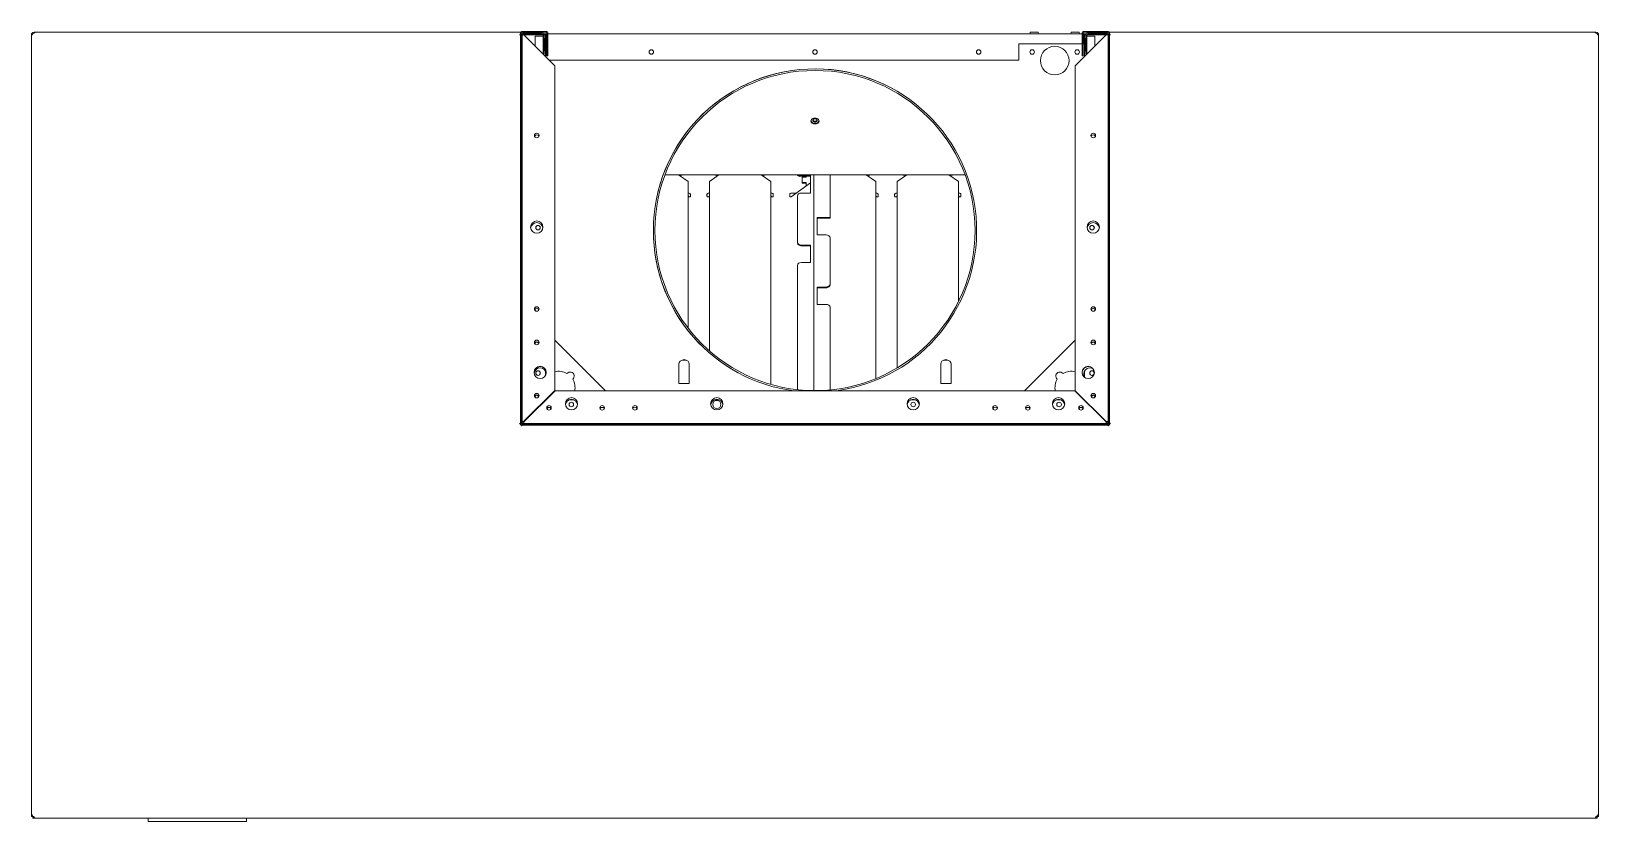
# Model space of a CAD drawing. Header units: millimetres. Extents: x 46989 to 543236, y 252623 to 526638.
# Drawn here: x 297369 to 331839, y 361392 to 378771 of the extents above; entities that cross this region are included whole.
import ezdxf

# ---------------------------------------------------------------- set-up
doc = ezdxf.new("R2010")
doc.units = ezdxf.units.MM

msp = doc.modelspace()

# ---------------------------------------------------------------- linework, layer by layer
at = {"color": 7, "lineweight": 13, "ltscale": 0.000767}
for p, q in [((297369, 378691), (297391, 378691)), ((331839, 378691), (331817, 378691))]:
    msp.add_line(p, q, dxfattribs=at)
at = {"color": 7, "lineweight": 13, "ltscale": 0.03937}
for p, q in [((297369, 378691), (297369, 361506)), ((308130, 378750), (297472, 378750)), ((308124, 378728), (308124, 370153)), ((308145, 370153), (308145, 378728)), ((308160, 370189), (308160, 378692)), ((308203, 378692), (308880, 378015)), ((308730, 378716), (320477, 378716)), ((319084, 378500), (320477, 378500)), ((321005, 378692), (320328, 378015)), ((321048, 378692), (321048, 370189)), ((321063, 370153), (321063, 378728)), ((331736, 378750), (321077, 378750)), ((321084, 378728), (321084, 370153)), ((331839, 361505), (331839, 378691)), ((319084, 378141), (308754, 378141)), ((308880, 378015), (308880, 370873)), ((320328, 370869), (320328, 378015)), ((311304, 375617), (317904, 375617)), ((311812, 372247), (311812, 375467)), ((312280, 371747), (312280, 375467)), ((313632, 371007), (313632, 375467)), ((314577, 370871), (314577, 375617)), ((314577, 375617), (314577, 370871)), ((314937, 374675), (314937, 375617)), ((315939, 371134), (315939, 375467)), ((316408, 371368), (316408, 375467)), ((317760, 372830), (317760, 375467)), ((314217, 375152), (314217, 374134)), ((314937, 373212), (314937, 374230)), ((314217, 373625), (314217, 370892)), ((314937, 370886), (314937, 372703)), ((308880, 371983), (309997, 370866)), ((319211, 370866), (320328, 371983)), ((308880, 370873), (308203, 370196)), ((308210, 370189), (308886, 370866)), ((308886, 370866), (320321, 370866)), ((320321, 370866), (320998, 370189)), ((320328, 370869), (321005, 370192)), ((308167, 370131), (321040, 370131)), ((308167, 370110), (321040, 370110)), ((321005, 370146), (308203, 370146)), ((297403, 361471), (331804, 361471)), ((301943, 361470), (300097, 361470)), ((301943, 361392), (300097, 361392))]:
    msp.add_line(p, q, dxfattribs=at)
at = {"color": 7, "lineweight": 13, "ltscale": 3.7e-05}
for p, q in [((297392, 378691), (297391, 378691)), ((331816, 378691), (331817, 378691)), ((297392, 361542), (297391, 361542)), ((331816, 361542), (331817, 361542))]:
    msp.add_line(p, q, dxfattribs=at)
at = {"color": 7, "lineweight": 13, "ltscale": 0.001542}
for p, q in [((297428, 378750), (297472, 378750)), ((331736, 378750), (331780, 378750))]:
    msp.add_line(p, q, dxfattribs=at)
at = {"color": 7, "lineweight": 13, "ltscale": 0.000513}
for p, q in [((297428, 378736), (297428, 378750)), ((331780, 378736), (331780, 378750))]:
    msp.add_line(p, q, dxfattribs=at)
at = {"color": 7, "lineweight": 13, "ltscale": 0.000559}
for p, q in [((308124, 378691), (308108, 378691)), ((321084, 378691), (321100, 378691)), ((321084, 370158), (321100, 370158))]:
    msp.add_line(p, q, dxfattribs=at)
at = {"color": 7, "lineweight": 13, "ltscale": 0.000233}
for p, q in [((308115, 378691), (308108, 378691)), ((321100, 378691), (321093, 378691)), ((321100, 370158), (321093, 370158))]:
    msp.add_line(p, q, dxfattribs=at)
at = {"color": 7, "lineweight": 13, "ltscale": 0.000326}
msp.add_line((308124, 378691), (308115, 378691), dxfattribs=at)
at = {"color": 7, "lineweight": 13, "ltscale": 0.000775}
for p, q in [((308145, 378728), (308167, 378728)), ((308188, 378708), (308203, 378692)), ((321020, 378708), (321005, 378692)), ((321063, 378728), (321040, 378728))]:
    msp.add_line(p, q, dxfattribs=at)
at = {"color": 7, "lineweight": 13, "ltscale": 0.000545}
msp.add_line((308151, 378728), (308151, 378743), dxfattribs=at)
at = {"color": 7, "lineweight": 13, "ltscale": 0.001507}
for p, q in [((308160, 378692), (308203, 378692)), ((321048, 378692), (321005, 378692))]:
    msp.add_line(p, q, dxfattribs=at)
at = {"color": 7, "lineweight": 13, "ltscale": 0.018042}
for p, q in [((308687, 378771), (308167, 378771)), ((308167, 378750), (308687, 378750)), ((320521, 378771), (321040, 378771)), ((321040, 378750), (320521, 378750))]:
    msp.add_line(p, q, dxfattribs=at)
at = {"color": 7, "lineweight": 13, "ltscale": 0.000261}
msp.add_line((308167, 378728), (308173, 378722), dxfattribs=at)
at = {"color": 7, "lineweight": 13, "ltscale": 0.000733}
for p, q in [((308203, 378735), (308203, 378714)), ((321005, 378735), (321005, 378714)), ((308649, 378267), (308628, 378267)), ((320580, 378267), (320559, 378267)), ((308203, 370146), (308203, 370167)), ((321005, 370146), (321005, 370167)), ((321048, 370189), (321027, 370189))]:
    msp.add_line(p, q, dxfattribs=at)
at = {"color": 7, "lineweight": 13, "ltscale": 0.013967}
for p, q in [((308203, 378735), (308606, 378735)), ((308203, 378714), (308606, 378714)), ((321005, 378735), (320602, 378735)), ((321005, 378714), (320602, 378714))]:
    msp.add_line(p, q, dxfattribs=at)
at = {"color": 7, "lineweight": 13, "ltscale": 0.014733}
msp.add_line((308204, 378691), (308628, 378691), dxfattribs=at)
at = {"color": 7, "lineweight": 13, "ltscale": 0.007637}
msp.add_line((308448, 378667), (308448, 378447), dxfattribs=at)
at = {"color": 7, "lineweight": 13, "ltscale": 0.00625}
for p, q in [((308448, 378667), (308628, 378667)), ((320760, 378667), (320580, 378667))]:
    msp.add_line(p, q, dxfattribs=at)
at = {"color": 7, "lineweight": 13, "ltscale": 0.014743}
for p, q in [((308628, 378692), (308628, 378267)), ((308649, 378692), (308649, 378267)), ((320559, 378267), (320559, 378692)), ((320580, 378267), (320580, 378692)), ((320580, 378691), (321005, 378691))]:
    msp.add_line(p, q, dxfattribs=at)
at = {"color": 7, "lineweight": 13, "ltscale": 0.01325}
msp.add_line((308628, 378667), (308628, 378286), dxfattribs=at)
at = {"color": 7, "lineweight": 13, "ltscale": 0.001453}
msp.add_line((308683, 378716), (308642, 378716), dxfattribs=at)
at = {"color": 7, "lineweight": 13, "ltscale": 0.000942}
msp.add_line((308649, 378691), (308676, 378691), dxfattribs=at)
at = {"color": 7, "lineweight": 13, "ltscale": 0.000467}
for p, q in [((308662, 378611), (308649, 378611)), ((308662, 378341), (308649, 378341)), ((308203, 370167), (308203, 370181))]:
    msp.add_line(p, q, dxfattribs=at)
at = {"color": 7, "lineweight": 13, "ltscale": 0.009375}
for p, q in [((308662, 378341), (308662, 378611)), ((320545, 378611), (320545, 378341))]:
    msp.add_line(p, q, dxfattribs=at)
at = {"color": 7, "lineweight": 13, "ltscale": 0.016407}
msp.add_line((308676, 378691), (308676, 378219), dxfattribs=at)
at = {"color": 7, "lineweight": 13, "ltscale": 0.000255}
for p, q in [((308683, 378679), (308676, 378679)), ((308676, 378642), (308683, 378642)), ((308683, 378621), (308676, 378621))]:
    msp.add_line(p, q, dxfattribs=at)
at = {"color": 7, "lineweight": 13, "ltscale": 0.002065}
for p, q in [((308683, 378656), (308683, 378716)), ((320524, 378656), (320524, 378716))]:
    msp.add_line(p, q, dxfattribs=at)
at = {"color": 7, "lineweight": 13, "ltscale": 0.000895}
msp.add_line((308683, 378716), (308709, 378716), dxfattribs=at)
at = {"color": 7, "lineweight": 13, "ltscale": 0.00129}
msp.add_line((308683, 378716), (308683, 378679), dxfattribs=at)
at = {"color": 7, "lineweight": 13, "ltscale": 0.015448}
msp.add_line((308683, 378656), (308683, 378212), dxfattribs=at)
at = {"color": 7, "lineweight": 13, "ltscale": 0.017243}
for p, q in [((308709, 378728), (308709, 378231)), ((308730, 378728), (308730, 378231)), ((320477, 378231), (320477, 378728)), ((320499, 378231), (320499, 378728))]:
    msp.add_line(p, q, dxfattribs=at)
at = {"color": 7, "lineweight": 13, "ltscale": 0.012493}
msp.add_line((319084, 378500), (319084, 378141), dxfattribs=at)
at = {"color": 7, "lineweight": 13, "ltscale": 0.00304}
for p, q in [((319426, 378753), (319338, 378753)), ((320326, 378753), (320238, 378753))]:
    msp.add_line(p, q, dxfattribs=at)
at = {"color": 7, "lineweight": 13, "ltscale": 0.000511}
for p, q in [((319338, 378738), (319338, 378753)), ((319514, 378738), (319514, 378753)), ((320238, 378738), (320238, 378753)), ((320414, 378738), (320414, 378753))]:
    msp.add_line(p, q, dxfattribs=at)
at = {"color": 7, "lineweight": 13, "ltscale": 3.5e-05}
for p, q in [((319377, 378753), (319376, 378753)), ((320277, 378753), (320276, 378753))]:
    msp.add_line(p, q, dxfattribs=at)
at = {"color": 7, "lineweight": 13, "ltscale": 0.002917}
for p, q in [((319510, 378753), (319426, 378753)), ((320410, 378753), (320326, 378753))]:
    msp.add_line(p, q, dxfattribs=at)
at = {"color": 7, "lineweight": 13, "ltscale": 0.000123}
for p, q in [((319514, 378753), (319510, 378753)), ((320414, 378753), (320410, 378753))]:
    msp.add_line(p, q, dxfattribs=at)
at = {"color": 7, "lineweight": 13, "ltscale": 0.00088}
for p, q in [((320499, 378716), (320524, 378716)), ((320499, 378500), (320524, 378500))]:
    msp.add_line(p, q, dxfattribs=at)
at = {"color": 7, "lineweight": 13, "ltscale": 0.001469}
msp.add_line((320566, 378716), (320524, 378716), dxfattribs=at)
at = {"color": 7, "lineweight": 13, "ltscale": 0.000143}
msp.add_line((320524, 378716), (320524, 378712), dxfattribs=at)
at = {"color": 7, "lineweight": 13, "ltscale": 0.00027}
for p, q in [((320532, 378679), (320524, 378679)), ((320524, 378642), (320532, 378642)), ((320532, 378621), (320524, 378621))]:
    msp.add_line(p, q, dxfattribs=at)
at = {"color": 7, "lineweight": 13, "ltscale": 0.005417}
msp.add_line((320524, 378500), (320524, 378656), dxfattribs=at)
at = {"color": 7, "lineweight": 13, "ltscale": 0.000943}
msp.add_line((320532, 378691), (320559, 378691), dxfattribs=at)
at = {"color": 7, "lineweight": 13, "ltscale": 0.016408}
msp.add_line((320532, 378691), (320532, 378219), dxfattribs=at)
at = {"color": 7, "lineweight": 13, "ltscale": 0.000468}
for p, q in [((320545, 378611), (320559, 378611)), ((320545, 378341), (320559, 378341))]:
    msp.add_line(p, q, dxfattribs=at)
at = {"color": 7, "lineweight": 13, "ltscale": 0.007638}
msp.add_line((320760, 378447), (320760, 378667), dxfattribs=at)
at = {"color": 7, "lineweight": 13, "ltscale": 0.00026}
msp.add_line((321040, 378728), (321035, 378722), dxfattribs=at)
at = {"color": 7, "lineweight": 13, "ltscale": 0.000546}
msp.add_line((321056, 378728), (321056, 378743), dxfattribs=at)
at = {"color": 7, "lineweight": 13, "ltscale": 0.000301}
msp.add_line((321084, 378691), (321093, 378691), dxfattribs=at)
at = {"color": 7, "lineweight": 13, "ltscale": 0.000637}
msp.add_line((308610, 378286), (308628, 378286), dxfattribs=at)
at = {"color": 7, "lineweight": 13, "ltscale": 0.000732}
for p, q in [((308730, 378231), (308709, 378231)), ((320499, 378231), (320477, 378231)), ((308160, 370189), (308181, 370189)), ((308813, 370131), (308798, 370146)), ((309782, 370146), (309767, 370131)), ((319441, 370131), (319426, 370146)), ((320410, 370146), (320395, 370131))]:
    msp.add_line(p, q, dxfattribs=at)
at = {"color": 7, "lineweight": 13, "ltscale": 0.000638}
msp.add_line((320598, 378286), (320580, 378286), dxfattribs=at)
at = {"color": 7, "lineweight": 13, "ltscale": 0.009038}
for p, q in [((311812, 375467), (311599, 375617)), ((312492, 375617), (312280, 375467)), ((313632, 375467), (313419, 375617)), ((315939, 375467), (315727, 375617)), ((316620, 375617), (316408, 375467)), ((317760, 375467), (317547, 375617))]:
    msp.add_line(p, q, dxfattribs=at)
at = {"color": 7, "lineweight": 13, "ltscale": 0.002423}
for p, q in [((311611, 375608), (311681, 375608)), ((312411, 375608), (312481, 375608)), ((313431, 375608), (313501, 375608)), ((315739, 375608), (315808, 375608)), ((316539, 375608), (316608, 375608)), ((317559, 375608), (317629, 375608))]:
    msp.add_line(p, q, dxfattribs=at)
at = {"color": 7, "lineweight": 13, "ltscale": 0.00029}
for p, q in [((311681, 375617), (311681, 375608)), ((312411, 375608), (312411, 375617)), ((313501, 375617), (313501, 375608)), ((315808, 375617), (315808, 375608)), ((316539, 375608), (316539, 375617)), ((317629, 375617), (317629, 375608))]:
    msp.add_line(p, q, dxfattribs=at)
at = {"color": 7, "lineweight": 13, "ltscale": 0.018146}
msp.add_line((314079, 375135), (314505, 375437), dxfattribs=at)
at = {"color": 7, "lineweight": 13, "ltscale": 8.1e-05}
msp.add_line((314217, 375617), (314217, 375614), dxfattribs=at)
at = {"color": 7, "lineweight": 13, "ltscale": 0.008437}
for p, q in [((314262, 375598), (314505, 375598)), ((314262, 375583), (314505, 375583))]:
    msp.add_line(p, q, dxfattribs=at)
at = {"color": 7, "lineweight": 13, "ltscale": 0.003125}
for p, q in [((314412, 375561), (314322, 375561)), ((314412, 375449), (314322, 375449)), ((314412, 375434), (314322, 375434))]:
    msp.add_line(p, q, dxfattribs=at)
at = {"color": 7, "lineweight": 13, "ltscale": 0.004419}
msp.add_line((314322, 375561), (314322, 375434), dxfattribs=at)
at = {"color": 7, "lineweight": 13, "ltscale": 0.000737}
msp.add_line((314412, 375583), (314412, 375561), dxfattribs=at)
at = {"color": 7, "lineweight": 13, "ltscale": 0.00053}
for p, q in [((314412, 375434), (314412, 375449)), ((314937, 374675), (314937, 374660)), ((314217, 374134), (314217, 374119)), ((314937, 373212), (314937, 373196))]:
    msp.add_line(p, q, dxfattribs=at)
at = {"color": 7, "lineweight": 13, "ltscale": 0.002204}
msp.add_line((314412, 375434), (314412, 375371), dxfattribs=at)
at = {"color": 7, "lineweight": 13, "ltscale": 0.013258}
for p, q in [((314505, 375598), (314505, 375216)), ((314649, 374675), (314649, 374294)), ((314505, 374071), (314505, 373689)), ((314649, 373148), (314649, 372766))]:
    msp.add_line(p, q, dxfattribs=at)
at = {"color": 7, "lineweight": 13, "ltscale": 0.000341}
for p, q in [((311821, 375215), (311812, 375215)), ((313642, 375215), (313632, 375215)), ((315949, 375215), (315939, 375215)), ((317769, 375215), (317760, 375215))]:
    msp.add_line(p, q, dxfattribs=at)
at = {"color": 7, "lineweight": 13, "ltscale": 0.000974}
for p, q in [((311812, 375151), (311835, 375135)), ((313632, 375151), (313655, 375135)), ((315939, 375151), (315962, 375135)), ((317760, 375151), (317782, 375135))]:
    msp.add_line(p, q, dxfattribs=at)
at = {"color": 7, "lineweight": 13, "ltscale": 0.000456}
for p, q in [((311865, 375172), (311865, 375185)), ((312228, 375172), (312228, 375185)), ((313685, 375172), (313685, 375185)), ((314048, 375172), (314048, 375185))]:
    msp.add_line(p, q, dxfattribs=at)
at = {"color": 7, "lineweight": 13, "ltscale": 0.000725}
for p, q in [((311865, 375151), (311865, 375172)), ((312228, 375151), (312228, 375172)), ((313685, 375151), (313685, 375172)), ((314048, 375151), (314048, 375172)), ((315992, 375151), (315992, 375172)), ((316356, 375151), (316356, 375172)), ((317813, 375151), (317813, 375172))]:
    msp.add_line(p, q, dxfattribs=at)
at = {"color": 7, "lineweight": 13, "ltscale": 0.000913}
for p, q in [((312258, 375135), (312280, 375150)), ((316386, 375135), (316408, 375150))]:
    msp.add_line(p, q, dxfattribs=at)
at = {"color": 7, "lineweight": 13, "ltscale": 0.000291}
for p, q in [((312280, 375215), (312271, 375215)), ((316408, 375215), (316399, 375215))]:
    msp.add_line(p, q, dxfattribs=at)
at = {"color": 7, "lineweight": 13, "ltscale": 0.003479}
msp.add_line((314192, 375215), (314092, 375215), dxfattribs=at)
at = {"color": 7, "lineweight": 13, "ltscale": 0.006874}
for p, q in [((314307, 375216), (314505, 375216)), ((314307, 374071), (314505, 374071)), ((314307, 374055), (314505, 374055)), ((314307, 373689), (314505, 373689))]:
    msp.add_line(p, q, dxfattribs=at)
at = {"color": 7, "lineweight": 13, "ltscale": 0.000455}
for p, q in [((315992, 375172), (315992, 375185)), ((316356, 375172), (316356, 375185)), ((317813, 375172), (317813, 375185))]:
    msp.add_line(p, q, dxfattribs=at)
at = {"color": 7, "lineweight": 13, "ltscale": 0.01}
for p, q in [((314937, 374675), (314649, 374675)), ((314937, 374660), (314649, 374660))]:
    msp.add_line(p, q, dxfattribs=at)
at = {"color": 7, "lineweight": 13, "ltscale": 0.006875}
for p, q in [((314847, 374294), (314649, 374294)), ((314847, 373148), (314649, 373148)), ((314847, 373133), (314649, 373133)), ((314847, 372766), (314649, 372766))]:
    msp.add_line(p, q, dxfattribs=at)
at = {"color": 7, "lineweight": 13, "ltscale": 0.003379}
msp.add_line((308676, 371301), (308676, 371204), dxfattribs=at)
at = {"color": 7, "lineweight": 13, "ltscale": 0.01495}
for p, q in [((311612, 371024), (311612, 371455)), ((311836, 371455), (311836, 371024)), ((317372, 371024), (317372, 371455)), ((317596, 371455), (317596, 371024))]:
    msp.add_line(p, q, dxfattribs=at)
at = {"color": 7, "lineweight": 13, "ltscale": 0.0018}
for p, q in [((311698, 371541), (311750, 371541)), ((317458, 371541), (317510, 371541))]:
    msp.add_line(p, q, dxfattribs=at)
at = {"color": 7, "lineweight": 13, "ltscale": 0.004633}
msp.add_line((320532, 371302), (320532, 371168), dxfattribs=at)
at = {"color": 7, "lineweight": 13, "ltscale": 0.0078}
for p, q in [((311836, 371024), (311612, 371024)), ((317596, 371024), (317372, 371024))]:
    msp.add_line(p, q, dxfattribs=at)
at = {"color": 7, "lineweight": 13, "ltscale": 0.006919}
msp.add_line((308844, 370833), (308703, 370692), dxfattribs=at)
at = {"color": 7, "lineweight": 13, "ltscale": 0.006923}
for p, q in [((308847, 370830), (308706, 370689)), ((320502, 370689), (320361, 370830))]:
    msp.add_line(p, q, dxfattribs=at)
at = {"color": 7, "lineweight": 13, "ltscale": 0.000134}
msp.add_line((308844, 370837), (308844, 370833), dxfattribs=at)
at = {"color": 7, "lineweight": 13, "ltscale": 0.000135}
for p, q in [((308847, 370830), (308850, 370830)), ((320357, 370830), (320361, 370830))]:
    msp.add_line(p, q, dxfattribs=at)
at = {"color": 7, "lineweight": 13, "ltscale": 0.004301}
for p, q in [((309186, 370665), (309310, 370665)), ((312382, 370665), (312506, 370665)), ((316702, 370665), (316826, 370665)), ((319898, 370665), (320022, 370665))]:
    msp.add_line(p, q, dxfattribs=at)
at = {"color": 7, "lineweight": 13, "ltscale": 0.014304}
msp.add_line((308478, 370466), (308186, 370175), dxfattribs=at)
at = {"color": 7, "lineweight": 13, "ltscale": 0.014305}
for p, q in [((308480, 370464), (308189, 370172)), ((321019, 370172), (320728, 370464))]:
    msp.add_line(p, q, dxfattribs=at)
at = {"color": 7, "lineweight": 13, "ltscale": 0.000132}
for p, q in [((308283, 370272), (308286, 370269)), ((320925, 370272), (320922, 370269))]:
    msp.add_line(p, q, dxfattribs=at)
at = {"color": 7, "lineweight": 13, "ltscale": 0.000322}
msp.add_line((308482, 370462), (308476, 370468), dxfattribs=at)
at = {"color": 7, "lineweight": 13, "ltscale": 0.000227}
msp.add_line((320730, 370466), (320726, 370462), dxfattribs=at)
at = {"color": 7, "lineweight": 13, "ltscale": 0.000299}
for p, q in [((308115, 370149), (308108, 370144)), ((321093, 370158), (321093, 370149))]:
    msp.add_line(p, q, dxfattribs=at)
at = {"color": 7, "lineweight": 13, "ltscale": 0.000333}
for p, q in [((308124, 370149), (308115, 370149)), ((321084, 370149), (321093, 370149))]:
    msp.add_line(p, q, dxfattribs=at)
at = {"color": 7, "lineweight": 13, "ltscale": 0.000704}
for p, q in [((308145, 370153), (308165, 370153)), ((308167, 370131), (308167, 370151)), ((321040, 370131), (321040, 370151)), ((321063, 370153), (321043, 370153))]:
    msp.add_line(p, q, dxfattribs=at)
at = {"color": 7, "lineweight": 13, "ltscale": 0.000398}
for p, q in [((308161, 370100), (308152, 370093)), ((321047, 370100), (321056, 370093))]:
    msp.add_line(p, q, dxfattribs=at)
at = {"color": 7, "lineweight": 13, "ltscale": 0.001199}
for p, q in [((308160, 370189), (308194, 370189)), ((321005, 370146), (321005, 370181))]:
    msp.add_line(p, q, dxfattribs=at)
at = {"color": 7, "lineweight": 13, "ltscale": 0.000351}
for p, q in [((308161, 370111), (308161, 370100)), ((321047, 370111), (321047, 370100))]:
    msp.add_line(p, q, dxfattribs=at)
at = {"color": 7, "lineweight": 13, "ltscale": 0.000117}
for p, q in [((308165, 370153), (308167, 370156)), ((308167, 370151), (308170, 370153)), ((321007, 370189), (321005, 370192)), ((321040, 370151), (321038, 370153)), ((321043, 370153), (321040, 370156))]:
    msp.add_line(p, q, dxfattribs=at)
at = {"color": 7, "lineweight": 13, "ltscale": 0.000196}
for p, q in [((308171, 370160), (308167, 370156)), ((308174, 370157), (308170, 370153)), ((321038, 370153), (321034, 370157))]:
    msp.add_line(p, q, dxfattribs=at)
at = {"color": 7, "lineweight": 13, "ltscale": 2e-05}
for p, q in [((308167, 370131), (308167, 370132)), ((321041, 370131), (321040, 370132))]:
    msp.add_line(p, q, dxfattribs=at)
at = {"color": 7, "lineweight": 13, "ltscale": 0.000186}
msp.add_line((308171, 370155), (308171, 370160), dxfattribs=at)
at = {"color": 7, "lineweight": 13, "ltscale": 0.000383}
for p, q in [((308194, 370189), (308203, 370196)), ((308203, 370181), (308210, 370189)), ((321005, 370181), (320998, 370189))]:
    msp.add_line(p, q, dxfattribs=at)
at = {"color": 7, "lineweight": 13, "ltscale": 0.00015}
for p, q in [((308194, 370189), (308199, 370189)), ((308203, 370181), (308203, 370185)), ((321005, 370181), (321005, 370185))]:
    msp.add_line(p, q, dxfattribs=at)
at = {"color": 7, "lineweight": 13, "ltscale": 0.000277}
for p, q in [((308199, 370189), (308203, 370196)), ((308203, 370185), (308210, 370189)), ((321005, 370185), (320998, 370189))]:
    msp.add_line(p, q, dxfattribs=at)
at = {"color": 7, "lineweight": 13, "ltscale": 0.000166}
msp.add_line((321008, 370189), (321005, 370192), dxfattribs=at)
at = {"color": 7, "lineweight": 13, "ltscale": 0.000706}
msp.add_line((321007, 370189), (321022, 370175), dxfattribs=at)
at = {"color": 7, "lineweight": 13, "ltscale": 6.7e-05}
msp.add_line((321008, 370189), (321007, 370189), dxfattribs=at)
at = {"color": 7, "lineweight": 13, "ltscale": 0.00137}
msp.add_line((321048, 370189), (321008, 370189), dxfattribs=at)
at = {"color": 7, "lineweight": 13, "ltscale": 0.000195}
msp.add_line((321037, 370160), (321040, 370156), dxfattribs=at)
at = {"color": 7, "lineweight": 13, "ltscale": 2.5e-05}
msp.add_line((321093, 370158), (321093, 370158), dxfattribs=at)
at = {"color": 7, "lineweight": 13, "ltscale": 0.0012}
for p, q in [((297403, 361506), (297369, 361506)), ((297403, 361505), (297403, 361471)), ((331804, 361505), (331804, 361471)), ((331805, 361505), (331839, 361505))]:
    msp.add_line(p, q, dxfattribs=at)
at = {"color": 7, "lineweight": 13, "ltscale": 0.000175}
for p, q in [((297438, 361493), (297438, 361488)), ((331770, 361493), (331770, 361488))]:
    msp.add_line(p, q, dxfattribs=at)
at = {"color": 7, "lineweight": 13, "ltscale": 0.00545}
for p, q in [((299940, 361470), (300097, 361470)), ((301943, 361470), (302100, 361470))]:
    msp.add_line(p, q, dxfattribs=at)
at = {"color": 7, "lineweight": 13, "ltscale": 0.002325}
for p, q in [((299940, 361470), (299940, 361404)), ((302100, 361470), (302100, 361404))]:
    msp.add_line(p, q, dxfattribs=at)
at = {"color": 7, "lineweight": 13, "ltscale": 0.00505}
for p, q in [((299951, 361392), (300097, 361392)), ((301943, 361392), (302088, 361392))]:
    msp.add_line(p, q, dxfattribs=at)
at = {"color": 7, "lineweight": 13, "ltscale": 0.03937}
for points in [[(297392, 378691), (297400, 378707), (297411, 378721), (297424, 378733), (297436, 378741), (297449, 378747), (297462, 378750), (297472, 378750)], [(331816, 378691), (331807, 378707), (331796, 378721), (331783, 378733), (331772, 378741), (331759, 378747), (331746, 378750), (331736, 378750)], [(311849, 375129), (311853, 375129), (311857, 375132), (311863, 375140), (311865, 375151)], [(311865, 375185), (311864, 375192), (311860, 375199), (311856, 375203)], [(312237, 375203), (312233, 375199), (312230, 375193), (312228, 375185)], [(312228, 375151), (312229, 375144), (312232, 375137), (312238, 375131), (312244, 375129)], [(313669, 375129), (313673, 375129), (313677, 375132), (313683, 375140), (313685, 375151)], [(313685, 375185), (313684, 375192), (313681, 375199), (313676, 375203)], [(314057, 375203), (314053, 375199), (314050, 375193), (314048, 375185)], [(314048, 375151), (314049, 375144), (314052, 375137), (314058, 375131), (314064, 375129)], [(315977, 375129), (315981, 375129), (315985, 375132), (315990, 375140), (315992, 375151)], [(315992, 375185), (315991, 375192), (315988, 375199), (315983, 375203)], [(316365, 375203), (316360, 375199), (316357, 375193), (316356, 375185)], [(316356, 375151), (316357, 375144), (316360, 375137), (316366, 375131), (316372, 375129)], [(317797, 375129), (317801, 375129), (317805, 375132), (317811, 375140), (317813, 375151)], [(317813, 375185), (317812, 375192), (317808, 375199), (317804, 375203)], [(308115, 370149), (308119, 370136), (308126, 370124), (308136, 370114), (308147, 370106), (308161, 370100)], [(321047, 370100), (321058, 370105), (321068, 370110), (321078, 370119), (321086, 370130), (321090, 370140), (321093, 370149)], [(297391, 361542), (297382, 361534), (297375, 361525), (297371, 361516), (297369, 361506)], [(297392, 361542), (297396, 361528), (297404, 361516), (297413, 361506), (297424, 361499), (297438, 361493)], [(297438, 361488), (297429, 361480), (297420, 361475), (297410, 361471), (297403, 361471)], [(331770, 361493), (331780, 361497), (331790, 361503), (331800, 361512), (331809, 361523), (331813, 361532), (331816, 361542)], [(331770, 361488), (331779, 361480), (331788, 361475), (331798, 361471), (331804, 361471)], [(331817, 361542), (331825, 361533), (331832, 361525), (331837, 361516), (331839, 361505)]]:
    msp.add_lwpolyline(points, dxfattribs=at)
for centre, radius in [((311004, 378317), 50.4), ((314604, 378317), 50.4), ((318204, 378317), 50.4), ((319380, 378317), 50.4), ((319876, 378128), 315), ((320371, 378317), 50.4), ((314604, 374391), 3520), ((308484, 376482), 50.4), ((320724, 376482), 50.4), ((308484, 374466), 135), ((308511, 374454), 50.4), ((320724, 374466), 135), ((320697, 374454), 50.4), ((308484, 372666), 50.4), ((320724, 372666), 50.4), ((308484, 371930), 50.4), ((320724, 371930), 50.4), ((308559, 371271), 135), ((308511, 371257), 50.4), ((320613, 371271), 135), ((320697, 371257), 50.4), ((308484, 370760), 50.4), ((309248, 370581), 135), ((309244, 370566), 50.4), ((312444, 370581), 135), ((312444, 370566), 90), ((316764, 370581), 135), ((316764, 370566), 50.4), ((319960, 370581), 135), ((319972, 370566), 50.4), ((320724, 370760), 50.4), ((308753, 370491), 50.4), ((309923, 370491), 50.4), ((310644, 370491), 50.4), ((318564, 370491), 50.4), ((319285, 370491), 50.4), ((320455, 370491), 50.4)]:
    msp.add_circle(centre, radius, dxfattribs=at)
for centre, radius, start, end in [((297428, 378691), 59, 90, 180), ((308167, 378728), 43.4, 90, 180), ((308167, 378728), 22.3, 90, 180), ((308203, 378692), 43.4, 90, 180), ((308203, 378692), 22.3, 90, 180), ((308606, 378692), 43.4, 0, 90), ((308606, 378692), 22.3, 0, 90), ((308687, 378728), 43.4, 0, 90), ((308687, 378728), 22.3, 0, 90), ((319316, 378738), 22.3, 270, 0), ((319536, 378738), 22.3, 180, 270), ((320216, 378738), 22.3, 270, 0), ((320436, 378738), 22.3, 180, 270), ((320521, 378728), 43.4, 90, 180), ((320521, 378728), 22.3, 90, 180), ((320602, 378692), 43.4, 90, 180), ((320602, 378692), 22.3, 90, 180), ((321005, 378692), 43.4, 0, 90), ((321005, 378692), 22.3, 0, 90), ((321040, 378728), 43.4, 0, 90), ((321040, 378728), 22.3, 0, 90), ((331780, 378691), 59, 0, 90), ((320697, 378393), 90, 41.0038, 45.2467), ((314604, 374391), 3555, 61.3521, 241.3521), ((314604, 374391), 3555, 277.4688, 180), ((308484, 376446), 50.4, 20.9093, 159.0683), ((320724, 376446), 50.4, 20.9093, 159.0683), ((308484, 374430), 135, 7.6495, 172.3281), ((308516, 374454), 50.4, 92.8664, 267.1344), ((314604, 374391), 3555, 180, 262.5312), ((320724, 374430), 135, 7.6495, 172.3281), ((320692, 374454), 50.4, 272.8656, 87.1336), ((308484, 372630), 50.4, 20.9093, 159.0683), ((320724, 372630), 50.4, 20.9093, 159.0683), ((308484, 371894), 50.4, 20.9094, 159.0684), ((308484, 371894), 45, 13.9281, 166.0499), ((320724, 371894), 50.4, 20.9094, 159.0684), ((320724, 371894), 45, 13.9281, 166.0499), ((308559, 371235), 135, 7.6833, 172.2945), ((308574, 371219), 180, 77.5683, 134.8489), ((308516, 371257), 50.4, 92.8664, 267.1344), ((308966, 370937), 360, 59.4229, 103.8854), ((309218, 371189), 90, 310.0743, 139.9256), ((311698, 371455), 86.4, 90, 180), ((311724, 371474), 78.5, 56.0165, 123.9835), ((311750, 371455), 86.4, 0, 90), ((317458, 371455), 86.4, 90, 180), ((317484, 371474), 78.5, 56.0165, 123.9836), ((317510, 371455), 86.4, 0, 90), ((319990, 371189), 90, 40.0743, 229.9256), ((320242, 370937), 360, 76.1123, 120.5771), ((320634, 371219), 180, 81.2375, 142.6316), ((320649, 371235), 135, 55.9683, 214.2829), ((320692, 371257), 50.4, 272.8656, 87.1336), ((308966, 370937), 360, 348.5788, 30.5771), ((320242, 370937), 360, 149.4229, 191.4212), ((308484, 370724), 50.4, 20.9094, 159.0684), ((308484, 370724), 45, 13.9281, 166.0499), ((308966, 370937), 360, 222.5614, 224.0378), ((309248, 370545), 135, 7.6495, 172.3281), ((309244, 370566), 50.4, 360, 5.1021), ((312444, 370545), 135, 7.6495, 172.3281), ((316764, 370545), 135, 7.6495, 172.3281), ((319960, 370545), 135, 7.6495, 172.3281), ((319972, 370566), 50.4, 360, 5.1021), ((320242, 370937), 360, 315.9638, 317.0035), ((320724, 370724), 50.4, 20.9094, 159.0684), ((320724, 370724), 45, 13.9281, 166.0499), ((308753, 370455), 50.4, 20.9094, 159.0684), ((308753, 370455), 45, 13.9281, 166.0499), ((309923, 370455), 50.4, 20.9094, 159.0684), ((309923, 370455), 45, 13.9281, 166.0499), ((310644, 370455), 50.4, 20.9093, 159.0683), ((318564, 370455), 50.4, 20.9093, 159.0683), ((319285, 370455), 50.4, 20.9094, 159.0684), ((319285, 370455), 45, 13.9281, 166.0499), ((320455, 370455), 50.4, 20.9094, 159.0684), ((320455, 370455), 45, 13.9281, 166.0499), ((308219, 369891), 276, 110.2068, 113.8356), ((308167, 370153), 43.4, 180, 270), ((308167, 370153), 22.3, 180, 270), ((307984, 370188), 193, 330.4709, 336.237), ((308203, 370189), 43.4, 180, 270), ((308203, 370189), 22.3, 180, 270), ((321005, 370189), 43.4, 270, 0), ((321005, 370189), 22.3, 270, 0), ((321040, 370153), 22.3, 270, 0), ((321040, 370153), 43.4, 270, 0), ((321224, 370188), 193, 203.763, 209.5291), ((297471, 361506), 67.4, 171.4896, 179.9604), ((297456, 361506), 52.8, 169.2844, 178.5259), ((297403, 361558), 52.5, 270.0764, 280.9972), ((297403, 361585), 80.3, 270.0284, 277.4021), ((299951, 361404), 11.5, 180, 270), ((302088, 361404), 11.5, 269.9998, 0), ((331804, 361558), 52.5, 259.0027, 269.9236), ((331804, 361585), 80.3, 262.5979, 269.9716), ((331752, 361505), 52.6, 0.0842, 11.3549), ((331734, 361505), 70.3, 0.0431, 8.6973)]:
    msp.add_arc(centre, radius, start, end, dxfattribs=at)
for centre, major_axis, ratio, start_param, end_param in [((308151, 378691), (0, -59), 0.626035, 3.978347, 4.712389), ((321056, 378691), (0, -59), 0.626035, 1.570796, 2.304837), ((314604, 376799), (90, 0), 0.707107, 0, 3.141593), ((314604, 376799), (90, 0), 0.707107, 3.141593, 6.283185), ((314604, 376813), (90, 0), 0.707107, 3.259063, 6.165715), ((314604, 376814), (50.4, 0), 0.707107, 6.283185, 9.424778), ((314604, 376814), (50.4, 0), 0.707107, 3.141593, 6.283185), ((314604, 376829), (50.4, 0), 0.707107, 3.35214, 6.07264), ((314262, 375614), (-45, 0), 0.707107, 6.283185, 7.853982), ((314262, 375630), (-45, 0), 0.707107, 0.418214, 1.570796), ((311821, 375185), (43.2, 0), 0.707154, 0.658042, 1.570716), ((311835, 375166), (24.9, -35.2), 0.500066, 5.326919, 5.81574), ((312271, 375185), (43.2, 0), 0.707122, 1.570958, 2.483632), ((312258, 375166), (-24.9, -35.2), 0.500066, 0.467445, 0.956267), ((313642, 375185), (43.2, 0), 0.707154, 0.658042, 1.570716), ((313655, 375166), (24.9, -35.2), 0.500066, 5.326919, 5.81574), ((314092, 375185), (43.2, 0), 0.707122, 1.570958, 2.483632), ((314079, 375166), (-24.9, -35.2), 0.500066, 0.467445, 0.956267), ((314307, 375152), (-90, 0), 0.707107, 4.712389, 6.283185), ((315949, 375185), (43.2, 0), 0.707154, 0.658042, 1.570716), ((315962, 375166), (24.9, -35.2), 0.500066, 5.326919, 5.81574), ((316399, 375185), (43.2, 0), 0.707122, 1.570958, 2.483632), ((316386, 375166), (-24.9, -35.2), 0.500066, 0.467445, 0.956267), ((317769, 375185), (43.2, 0), 0.707154, 0.658042, 1.570716), ((317782, 375166), (24.9, -35.2), 0.500066, 5.326919, 5.81574), ((314307, 374134), (-90, 0), 0.707107, 6.283185, 7.853982), ((314307, 374119), (-90, 0), 0.707107, 6.283185, 7.853982), ((314847, 374230), (-90, 0), 0.707107, 3.141593, 4.712389), ((314307, 373625), (-90, 0), 0.707107, 4.712389, 6.283185), ((314847, 373212), (-90, 0), 0.707107, 1.570796, 3.141593), ((314847, 373196), (-90, 0), 0.707107, 1.570796, 3.141593), ((314847, 372703), (-90, 0), 0.707107, 3.141593, 4.712389)]:
    msp.add_ellipse(centre, major_axis=major_axis, ratio=ratio, start_param=start_param, end_param=end_param, dxfattribs=at)

doc.saveas('drawing.dxf')
